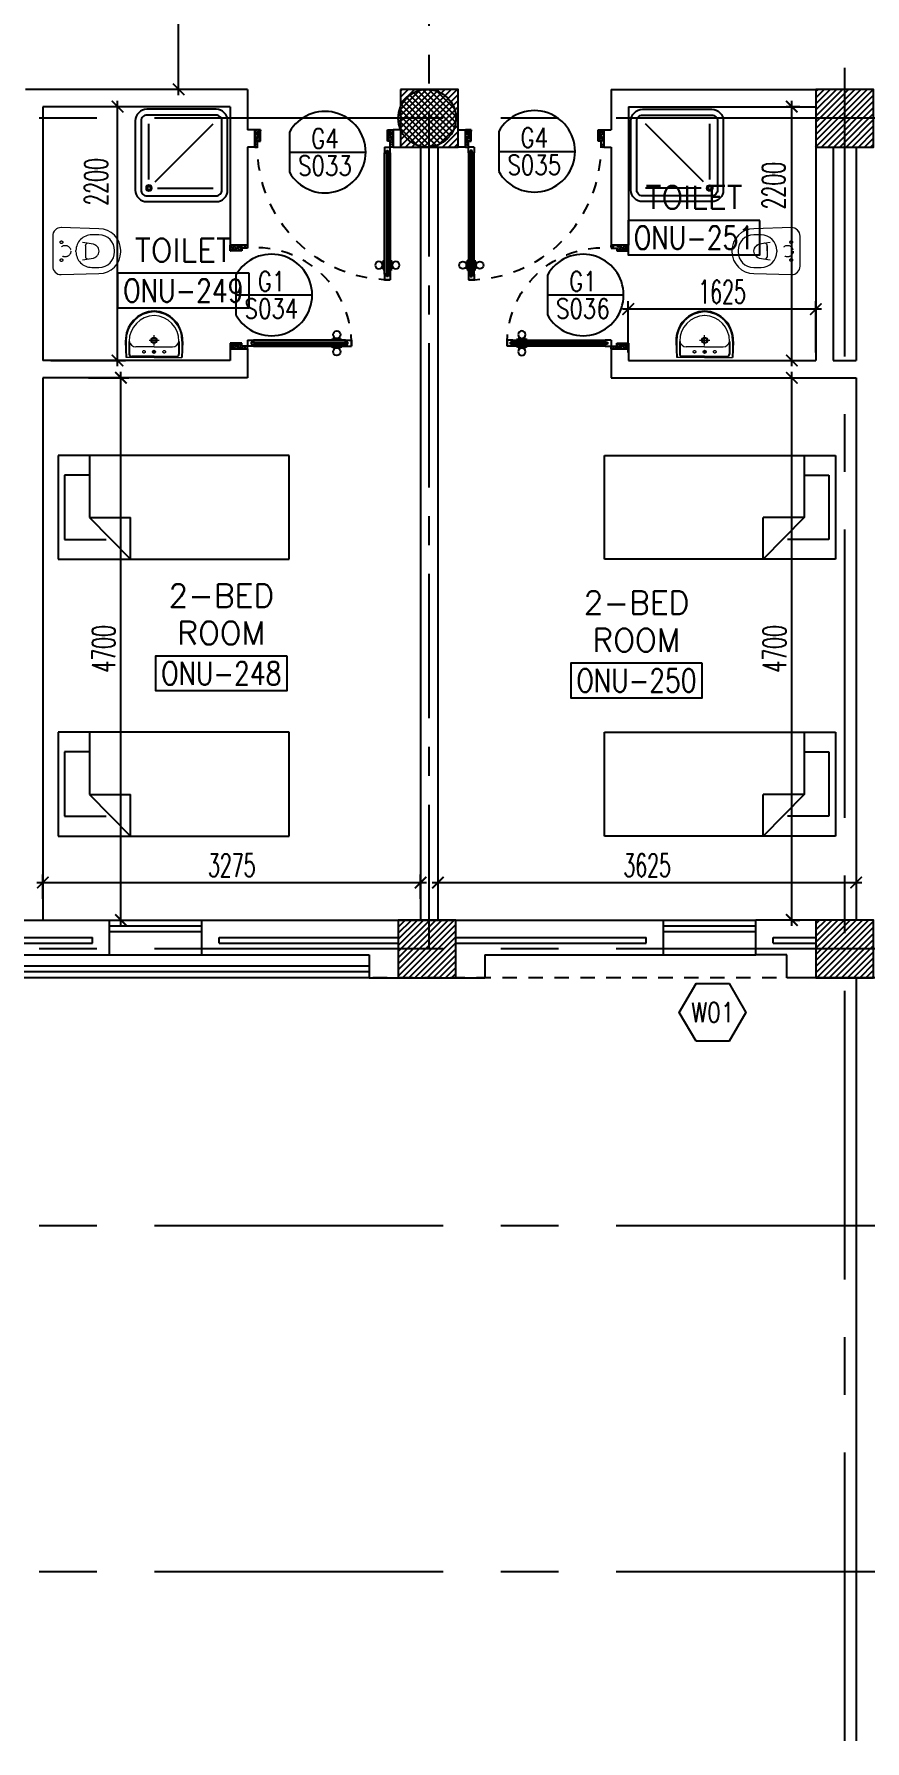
# Model space of a CAD drawing. Extents: x 88808.2 to 88899.2, y 39921.6 to 40001.1.
# Drawn here: x 88878.95 to 88886.15, y 39921.62 to 39936.41 of the extents above; entities that cross this region are included whole.
import ezdxf
from ezdxf.enums import TextEntityAlignment as Align

# ---------------------------------------------------------------- set-up
doc = ezdxf.new("R2010")
doc.units = 0
doc.header["$MEASUREMENT"] = 0
doc.header["$PDMODE"] = 34
for name, pattern in [('CENTER', [2, 1.25, -0.25, 0.25, -0.25]), ('CENTERX2', [4, 2.5, -0.5, 0.5, -0.5]), ('DASHED', [0.75, 0.5, -0.25]), ('HIDDEN', [0.375, 0.25, -0.125]), ('HIDDEN2', [0.1875, 0.125, -0.0625])]:
    doc.linetypes.add(name, pattern=pattern)
doc.layers.get('0').update_dxf_attribs({"linetype": 'CONTINUOUS'})
doc.layers.get('DEFPOINTS').update_dxf_attribs({"linetype": 'CONTINUOUS'})
for name, color, linetype in [('AXES', 11, 'CENTERX2'), ('AXES1', 11, 'CENTER'), ('COL', 2, 'CONTINUOUS'), ('DIM', 4, 'CONTINUOUS'), ('DOOR', 7, 'CONTINUOUS'), ('DOOR-CR', 4, 'CONTINUOUS'), ('DOOR-NO', 3, 'CONTINUOUS'), ('FIX', 3, 'CONTINUOUS'), ('FUR', 4, 'CONTINUOUS'), ('HAT', 8, 'CONTINUOUS'), ('HIDDEN', 9, 'HIDDEN2'), ('INSUL', 4, 'CONTINUOUS'), ('RM-BOX', 4, 'CONTINUOUS'), ('RM-NAME', 2, 'CONTINUOUS'), ('RM-NO', 2, 'CONTINUOUS'), ('WALL', 2, 'CONTINUOUS'), ('WIN', 3, 'CONTINUOUS'), ('WIN-BOX', 3, 'CONTINUOUS'), ('WIN-NO', 5, 'CONTINUOUS')]:
    doc.layers.add(name, color=color, linetype=linetype)
doc.styles.add('ROMANS', font='ROMANS.shx', dxfattribs={"width": 0.6})
doc.dimstyles.new('STANDARD in', dxfattribs={"dimtxt": 0.2, "dimasz": 0.1, "dimexe": 0.07, "dimexo": 0.07, "dimgap": 0.05, "dimtad": 1, "dimdec": 0, "dimlfac": 1000, "dimzin": 0, "dimdsep": 46, "dimtxsty": 'ROMANS', "dimblk": 'ARCHTICK', "dimcen": 0.05, "dimdle": 0.05, "dimclrd": 4, "dimclre": 4, "dimclrt": 2, "dimadec": 0, "dimazin": 0, "dimtfac": 1, "dimtdec": 0, "dimtmove": 2, "dimatfit": 3, "dimfxl": 0, "dimtolj": 1, "dimtzin": 0, "dimarcsym": 0})

# ---------------------------------------------------------------- blocks, each defined once
blk = doc.blocks.new('_ARCHTICK')
at = {"color": 0, "linetype": 'ByBlock', "const_width": 0.15}
blk.add_lwpolyline([(-0.5, -0.5), (0.5, 0.5)], dxfattribs=at)
blk = doc.blocks.new('*D253')
at = {"layer": 'DEFPOINTS', "color": 0, "linetype": 'Continuous'}
for p in [(88879.912, 39938.33), (88880.197, 39938.33), (88880.152, 39935.93)]:
    blk.add_point(p, dxfattribs=at)
at = {"layer": 'DIM', "color": 4, "linetype": 'Continuous', "lineweight": -2}
for p, q in [((88880.197, 39935.88), (88880.197, 39938.38)), ((88879.982, 39938.33), (88880.267, 39938.33)), ((88880.222, 39935.93), (88880.267, 39935.93))]:
    blk.add_line(p, q, dxfattribs=at)
at = {"layer": 'DIM', "color": 4, "linetype": 'Continuous', "lineweight": -2, "xscale": 0.1, "yscale": 0.1, "zscale": 0.1}
for p, rotation in [((88880.197, 39938.33), 90), ((88880.197, 39935.93), 270)]:
    blk.add_blockref('_ARCHTICK', p, dxfattribs=dict(at, rotation=rotation))
at = {"layer": 'DIM', "color": 2, "linetype": 'Continuous', "insert": (88880.047, 39937.13), "char_height": 0.2, "attachment_point": 5, "rotation": 90, "style": 'ROMANS'}
blk.add_mtext('\\A1;2400', dxfattribs=at)
blk = doc.blocks.new('*D194')
at = {"layer": 'DEFPOINTS', "color": 0, "linetype": 'Continuous'}
for p in [(88884.095, 39934.025), (88884.095, 39933.58), (88885.72, 39933.58)]:
    blk.add_point(p, dxfattribs=at)
at = {"layer": 'DIM', "color": 4, "linetype": 'Continuous', "lineweight": -2}
for p, q in [((88884.095, 39933.65), (88884.095, 39934.095)), ((88885.72, 39933.65), (88885.72, 39934.095)), ((88885.77, 39934.025), (88884.045, 39934.025))]:
    blk.add_line(p, q, dxfattribs=at)
at = {"layer": 'DIM', "color": 4, "linetype": 'Continuous', "lineweight": -2, "xscale": 0.1, "yscale": 0.1, "zscale": 0.1, "rotation": 180}
blk.add_blockref('_ARCHTICK', (88884.095, 39934.025), dxfattribs=at)
at = {"layer": 'DIM', "color": 4, "linetype": 'Continuous', "lineweight": -2, "xscale": 0.1, "yscale": 0.1, "zscale": 0.1}
blk.add_blockref('_ARCHTICK', (88885.72, 39934.025), dxfattribs=at)
at = {"layer": 'DIM', "color": 2, "linetype": 'Continuous', "insert": (88884.908, 39934.175), "char_height": 0.2, "attachment_point": 5, "style": 'ROMANS'}
blk.add_mtext('\\A1;1625', dxfattribs=at)
blk = doc.blocks.new('*D577')
at = {"layer": 'DEFPOINTS', "color": 0, "linetype": 'Continuous'}
for p in [(88885.393, 39935.78), (88885.512, 39935.78), (88885.393, 39933.58)]:
    blk.add_point(p, dxfattribs=at)
at = {"layer": 'DIM', "color": 4, "linetype": 'Continuous', "lineweight": -2}
for p, q in [((88885.463, 39935.78), (88885.582, 39935.78)), ((88885.512, 39933.53), (88885.512, 39935.83)), ((88885.463, 39933.58), (88885.582, 39933.58))]:
    blk.add_line(p, q, dxfattribs=at)
at = {"layer": 'DIM', "color": 4, "linetype": 'Continuous', "lineweight": -2, "xscale": 0.1, "yscale": 0.1, "zscale": 0.1}
for p, rotation in [((88885.512, 39935.78), 90), ((88885.512, 39933.58), 270)]:
    blk.add_blockref('_ARCHTICK', p, dxfattribs=dict(at, rotation=rotation))
at = {"layer": 'DIM', "color": 2, "linetype": 'Continuous', "insert": (88885.355, 39935.095), "char_height": 0.2, "attachment_point": 5, "rotation": 90, "style": 'ROMANS'}
blk.add_mtext('\\A1;2200', dxfattribs=at)
blk = doc.blocks.new('*D193')
at = {"layer": 'DEFPOINTS', "color": 0, "linetype": 'Continuous'}
for p in [(88885.445, 39933.43), (88885.512, 39933.43), (88885.445, 39928.73)]:
    blk.add_point(p, dxfattribs=at)
at = {"layer": 'DIM', "color": 4, "linetype": 'Continuous', "lineweight": -2}
for p, q in [((88885.512, 39928.68), (88885.512, 39933.48)), ((88885.515, 39933.43), (88885.582, 39933.43)), ((88885.515, 39928.73), (88885.582, 39928.73))]:
    blk.add_line(p, q, dxfattribs=at)
at = {"layer": 'DIM', "color": 4, "linetype": 'Continuous', "lineweight": -2, "xscale": 0.1, "yscale": 0.1, "zscale": 0.1}
for p, rotation in [((88885.512, 39933.43), 90), ((88885.512, 39928.73), 270)]:
    blk.add_blockref('_ARCHTICK', p, dxfattribs=dict(at, rotation=rotation))
at = {"layer": 'DIM', "color": 2, "linetype": 'Continuous', "insert": (88885.362, 39931.08), "char_height": 0.2, "attachment_point": 5, "rotation": 90, "style": 'ROMANS'}
blk.add_mtext('\\A1;4700', dxfattribs=at)
blk = doc.blocks.new('*D192')
at = {"layer": 'DEFPOINTS', "color": 0, "linetype": 'Continuous'}
for p in [(88882.445, 39929.302), (88886.07, 39929.302), (88886.07, 39929.055)]:
    blk.add_point(p, dxfattribs=at)
at = {"layer": 'DIM', "color": 4, "linetype": 'Continuous', "lineweight": -2}
for p, q in [((88882.445, 39929.232), (88882.445, 39928.985)), ((88886.07, 39929.232), (88886.07, 39928.985)), ((88882.395, 39929.055), (88886.12, 39929.055))]:
    blk.add_line(p, q, dxfattribs=at)
at = {"layer": 'DIM', "color": 4, "linetype": 'Continuous', "lineweight": -2, "xscale": 0.1, "yscale": 0.1, "zscale": 0.1, "rotation": 180}
blk.add_blockref('_ARCHTICK', (88882.445, 39929.055), dxfattribs=at)
at = {"layer": 'DIM', "color": 4, "linetype": 'Continuous', "lineweight": -2, "xscale": 0.1, "yscale": 0.1, "zscale": 0.1}
blk.add_blockref('_ARCHTICK', (88886.07, 39929.055), dxfattribs=at)
at = {"layer": 'DIM', "color": 2, "linetype": 'Continuous', "insert": (88884.258, 39929.205), "char_height": 0.2, "attachment_point": 5, "style": 'ROMANS'}
blk.add_mtext('\\A1;3625', dxfattribs=at)
blk = doc.blocks.new('*D576')
at = {"layer": 'DEFPOINTS', "color": 0, "linetype": 'Continuous'}
for p in [(88879.239, 39935.78), (88879.668, 39935.78), (88879.02, 39933.58)]:
    blk.add_point(p, dxfattribs=at)
at = {"layer": 'DIM', "color": 4, "linetype": 'Continuous', "lineweight": -2}
for p, q in [((88879.309, 39935.78), (88879.738, 39935.78)), ((88879.668, 39933.53), (88879.668, 39935.83)), ((88879.09, 39933.58), (88879.738, 39933.58))]:
    blk.add_line(p, q, dxfattribs=at)
at = {"layer": 'DIM', "color": 4, "linetype": 'Continuous', "lineweight": -2, "xscale": 0.1, "yscale": 0.1, "zscale": 0.1}
for p, rotation in [((88879.668, 39935.78), 90), ((88879.668, 39933.58), 270)]:
    blk.add_blockref('_ARCHTICK', p, dxfattribs=dict(at, rotation=rotation))
at = {"layer": 'DIM', "color": 2, "linetype": 'Continuous', "insert": (88879.483, 39935.128), "char_height": 0.2, "attachment_point": 5, "rotation": 90, "style": 'ROMANS'}
blk.add_mtext('\\A1;2200', dxfattribs=at)
blk = doc.blocks.new('*D464')
at = {"layer": 'DEFPOINTS', "color": 0, "linetype": 'Continuous'}
for p in [(88879.346, 39933.43), (88879.697, 39933.43), (88879.191, 39928.73)]:
    blk.add_point(p, dxfattribs=at)
at = {"layer": 'DIM', "color": 4, "linetype": 'Continuous', "lineweight": -2}
for p, q in [((88879.416, 39933.43), (88879.767, 39933.43)), ((88879.697, 39928.68), (88879.697, 39933.48)), ((88879.261, 39928.73), (88879.767, 39928.73))]:
    blk.add_line(p, q, dxfattribs=at)
at = {"layer": 'DIM', "color": 4, "linetype": 'Continuous', "lineweight": -2, "xscale": 0.1, "yscale": 0.1, "zscale": 0.1}
for p, rotation in [((88879.697, 39933.43), 90), ((88879.697, 39928.73), 270)]:
    blk.add_blockref('_ARCHTICK', p, dxfattribs=dict(at, rotation=rotation))
at = {"layer": 'DIM', "color": 2, "linetype": 'Continuous', "insert": (88879.547, 39931.08), "char_height": 0.2, "attachment_point": 5, "rotation": 90, "style": 'ROMANS'}
blk.add_mtext('\\A1;4700', dxfattribs=at)
blk = doc.blocks.new('*D191')
at = {"layer": 'DEFPOINTS', "color": 0, "linetype": 'Continuous'}
for p in [(88882.295, 39929.055), (88879.02, 39928.843), (88882.295, 39928.843)]:
    blk.add_point(p, dxfattribs=at)
at = {"layer": 'DIM', "color": 4, "linetype": 'Continuous', "lineweight": -2}
for p, q in [((88878.97, 39929.055), (88882.345, 39929.055)), ((88879.02, 39928.913), (88879.02, 39929.125)), ((88882.295, 39928.913), (88882.295, 39929.125))]:
    blk.add_line(p, q, dxfattribs=at)
at = {"layer": 'DIM', "color": 4, "linetype": 'Continuous', "lineweight": -2, "xscale": 0.1, "yscale": 0.1, "zscale": 0.1, "rotation": 180}
blk.add_blockref('_ARCHTICK', (88879.02, 39929.055), dxfattribs=at)
at = {"layer": 'DIM', "color": 4, "linetype": 'Continuous', "lineweight": -2, "xscale": 0.1, "yscale": 0.1, "zscale": 0.1}
blk.add_blockref('_ARCHTICK', (88882.295, 39929.055), dxfattribs=at)
at = {"layer": 'DIM', "color": 2, "linetype": 'Continuous', "insert": (88880.658, 39929.205), "char_height": 0.2, "attachment_point": 5, "style": 'ROMANS'}
blk.add_mtext('\\A1;3275', dxfattribs=at)
blk = doc.blocks.new('*X356')
at = {"color": 0}
for p, q in [((84179, 10675), (84665, 11161)), ((84179, 10729), (84612, 11161)), ((84179, 10782), (84559, 11161)), ((84179, 10835), (84506, 11161)), ((84179, 10888), (84453, 11161)), ((84179, 10941), (84400, 11161)), ((84179, 10994), (84347, 11161)), ((84179, 11047), (84294, 11161)), ((84179, 11100), (84240, 11161)), ((84179, 11153), (84187, 11161)), ((84218, 10661), (84679, 11122)), ((84271, 10661), (84679, 11069)), ((84324, 10661), (84679, 11016)), ((84377, 10661), (84679, 10963)), ((84430, 10661), (84679, 10910)), ((84483, 10661), (84679, 10857)), ((84536, 10661), (84679, 10804)), ((84589, 10661), (84679, 10751)), ((84642, 10661), (84679, 10698))]:
    blk.add_line(p, q, dxfattribs=at)
blk = doc.blocks.new('COL50')
at = {"layer": 'COL'}
blk.add_lwpolyline([(-250, 250), (-250, -250), (250, -250), (250, 250)], close=True, dxfattribs=at)
blk = doc.blocks.new('LAV1')
at = {"layer": 'FIX', "linetype": 'ByBlock', "ltscale": 0.3}
for p, q in [((-280, 210), (-275, 50)), ((-245, 210), (-245, 85)), ((245, 210), (245, 85)), ((280, 210), (275, 50)), ((0, 60), (-220, 60)), ((0, 60), (220, 60))]:
    blk.add_line(p, q, dxfattribs=at)
at = {"layer": 'FIX', "linetype": 'Continuous', "lineweight": 20}
for p, q in [((-275, 210), (-275, 50)), ((275, 210), (275, 50)), ((0, 50), (-275, 50)), ((0, 50), (-252, 50)), ((0, 155), (-181, 155)), ((0, 155), (181, 155)), ((0, 50), (275, 50)), ((0, 50), (252, 50))]:
    blk.add_line(p, q, dxfattribs=at)
at = {"layer": 'FIX', "linetype": 'DASHED', "lineweight": 20, "ltscale": 0.05}
for p, q in [((50, 220), (-50, 220)), ((0, 170), (0, 270)), ((0, 170), (0, 270))]:
    blk.add_line(p, q, dxfattribs=at)
at = {"layer": 'FIX', "lineweight": 20}
for p, q in [((16, 107), (-15, 107)), ((0, 92), (0, 123))]:
    blk.add_line(p, q, dxfattribs=at)
for centre, radius in [((0, 220), 29.5), ((0, 220), 22.5), ((0, 107), 15.5)]:
    blk.add_circle(centre, radius, dxfattribs=at)
at = {"layer": 'FIX', "linetype": 'HIDDEN', "lineweight": 20, "ltscale": 0.05}
for centre in [(-100, 107), (100, 107)]:
    blk.add_circle(centre, 12.4, dxfattribs=at)
at = {"layer": 'FIX', "linetype": 'ByBlock', "ltscale": 0.3}
for centre, radius, start, end in [((7, 220), 287, 91.3776, 182.0064), ((-7, 220), 287, 357.9936, 88.6224), ((-220, 85), 24.9, 179.7021, 269.9486), ((220, 85), 24.9, 270.0514, 0.2979)]:
    blk.add_arc(centre, radius, start, end, dxfattribs=at)
at = {"layer": 'FIX', "linetype": 'Continuous', "lineweight": 20}
for centre, radius, start, end in [((8, 217), 283, 91.6988, 181.351), ((8, 212), 253, 91.7328, 180.4884), ((-8, 217), 283, 358.649, 88.3012), ((-8, 212), 253, 359.5116, 88.2672), ((-179, 222), 66.9, 190.2006, 268.0786), ((179, 222), 66.9, 271.9214, 349.7994)]:
    blk.add_arc(centre, radius, start, end, dxfattribs=at)
blk = doc.blocks.new('WC1')
at = {"layer": 'FIX', "lineweight": 20}
for p, q in [((-210, 204), (-538, 194)), ((-727, 5), (-727, -5)), ((-674, 5), (-674, -5)), ((-534, 24), (-540, 0)), ((-540, 0), (-534, -24)), ((-475, 141), (-538, 141)), ((-395, 76), (-490, 60)), ((-339, 5), (-339, -5)), ((-538, -141), (-475, -141)), ((-490, -60), (-395, -76)), ((-538, -194), (-210, -204))]:
    blk.add_line(p, q, dxfattribs=at)
at = {"layer": 'FIX', "linetype": 'Continuous', "lineweight": 20}
blk.add_line((-420, -47), (-420, 45), dxfattribs=at)
at = {"layer": 'FIX', "lineweight": 20}
blk.add_lwpolyline([(-213, -204), (-210, -204, 0.414214), (-137, -131), (-137, 0), (-137, 131, 0.414214), (-210, 204)], format="xyb", dxfattribs=at)
at = {"layer": 'FIX', "linetype": 'HIDDEN2', "lineweight": 20, "ltscale": 0.3}
blk.add_circle((-245, 0), 49.8, dxfattribs=at)
at = {"layer": 'FIX', "linetype": 'HIDDEN', "lineweight": 20, "ltscale": 0.05}
for centre in [(-213, 78), (-213, -77)]:
    blk.add_circle(centre, 11.6, dxfattribs=at)
at = {"layer": 'FIX', "lineweight": 20}
for centre, radius, start, end in [((-538, 5), 189, 90, 180), ((-538, 5), 136, 90, 180), ((-473, -7), 68.2, 128.9242, 152.8468), ((-464, -18), 82, 108.496, 128.9242), ((-475, 5), 136, 360, 90), ((-538, -5), 189, 180, 270), ((-538, -5), 136, 180, 270), ((-473, 7), 68.2, 207.1532, 231.0758), ((-464, 18), 82, 231.0758, 251.504), ((-475, -5), 136, 270, 0)]:
    blk.add_arc(centre, radius, start, end, dxfattribs=at)
at = {"layer": 'FIX', "linetype": 'Continuous', "lineweight": 20}
for centre, start, end in [((-443, 46), 357.6662, 91.6121), ((-442, -46), 268.3879, 2.3338)]:
    blk.add_arc(centre, 22.3, start, end, dxfattribs=at)
blk = doc.blocks.new('SHR1')
at = {"layer": 'FIX'}
for p, q in [((-196, 196), (-700, 700)), ((-143, 218), (-143, 700)), ((-218, 143), (-700, 143))]:
    blk.add_line(p, q, dxfattribs=at)
for points in [[(-825, 125), (-825, 725, -0.414214), (-725, 825), (-125, 825, -0.414214), (-25, 725), (-25, 125, -0.414214), (-125, 25), (-725, 25, -0.414214)], [(-775, 125), (-775, 725, -0.414214), (-725, 775), (-125, 775, -0.414214), (-75, 725), (-75, 125, -0.414214), (-125, 75), (-725, 75, -0.414214)]]:
    blk.add_lwpolyline(points, format="xyb", close=True, dxfattribs=at)
for radius in [25, 15]:
    blk.add_circle((-143, 143), radius, dxfattribs=at)
blk = doc.blocks.new('DOOR100')
at = {"layer": 'DOOR', "color": 0, "linetype": 'ByBlock'}
for p, q in [((-92, 1206), (-92, 1141)), ((-83, 1206), (-92, 1206)), ((-83, 1129), (-83, 1219)), ((-76, 1219), (-83, 1219)), ((-83, 1206), (-83, 1141)), ((-76, 1251), (-76, 1301)), ((-76, 1301), (-26, 1301)), ((-26, 1301), (-76, 1301)), ((-59, 1251), (-76, 1251)), ((-59, 1251), (-59, 1271)), ((-43, 1271), (-59, 1271)), ((-43, 1251), (-43, 1271)), ((-26, 1251), (-43, 1251)), ((-26, 1251), (-26, 1301)), ((-26, 1219), (-19, 1219)), ((-19, 1129), (-19, 1219)), ((-19, 1206), (-19, 1141)), ((-19, 1206), (-10, 1206)), ((-10, 1206), (-10, 1141)), ((-83, 1141), (-92, 1141)), ((-76, 1129), (-83, 1129)), ((-26, 1129), (-19, 1129)), ((-19, 1141), (-10, 1141)), ((-1201, 0), (-1201, 150)), ((-1201, 150), (-1176, 150)), ((-1201, 150), (-1201, 0)), ((-1176, 150), (-1176, 100)), ((-76, 200), (-59, 200)), ((-76, 150), (-76, 200)), ((-76, 150), (-26, 150)), ((-59, 200), (-59, 180)), ((-59, 180), (-43, 180)), ((-43, 200), (-26, 200)), ((-43, 180), (-43, 200)), ((-26, 200), (-26, 150)), ((-1, 150), (-26, 150)), ((-26, 150), (-26, 100)), ((-1, 150), (-1, 0)), ((-1151, 0), (-1201, 0)), ((-1176, 100), (-1151, 100)), ((-1151, 100), (-1151, 0)), ((-51, 100), (-51, 0)), ((-26, 100), (-51, 100)), ((-51, 0), (-1, 0))]:
    blk.add_line(p, q, dxfattribs=at)
at = {"layer": 'DOOR', "linetype": 'ByBlock'}
for p, q in [((-76, 1251), (-76, 200)), ((-59, 200), (-59, 1251)), ((-43, 200), (-43, 1251)), ((-26, 200), (-26, 1251))]:
    blk.add_line(p, q, dxfattribs=at)
at = {"layer": 'DOOR', "color": 9, "linetype": 'ByBlock'}
for p, q in [((-1151, 0), (-1201, 114)), ((-1151, 0), (-1201, 40)), ((-1151, 0), (-1164, 100)), ((-51, 0), (-1, 114)), ((-51, 0), (-38, 100)), ((-51, 0), (-1, 40))]:
    blk.add_line(p, q, dxfattribs=at)
at = {"layer": 'DOOR', "color": 0, "linetype": 'ByBlock'}
for centre in [(-125, 1174), (22, 1174)]:
    blk.add_circle(centre, 32.4, dxfattribs=at)
at = {"layer": 'DOOR', "linetype": 'HIDDEN', "ltscale": 0.5}
blk.add_arc((-27, 152), 1149, 89.961, 180.0931, dxfattribs=at)
at = {"layer": 'DOOR', "color": 9, "linetype": 'ByBlock'}
for centre, radius, start, end in [((-1151, 0), 154, 103.7142, 108.8947), ((-51, 0), 154, 71.1053, 76.2858), ((-1151, 0), 134, 100.72, 111.8402), ((-1151, 0), 94.4, 90, 121.9818), ((-1151, 0), 74.4, 90, 132.2236), ((-1151, 0), 54.4, 90, 156.7926), ((-1151, 0), 34.4, 90, 180), ((-1151, 0), 14.4, 90, 180), ((-51, 0), 94.4, 58.0182, 90), ((-51, 0), 74.4, 47.7764, 90), ((-51, 0), 54.4, 23.2074, 90), ((-51, 0), 34.4, 0, 90), ((-51, 0), 14.4, 0, 90), ((-51, 0), 134, 68.1598, 79.28), ((-51, 0), 114, 64.0838, 77.3774)]:
    blk.add_arc(centre, radius, start, end, dxfattribs=at)
blk = doc.blocks.new('*X63')
at = {"color": 0}
for p, q in [((73379, 125458), (73871, 125950)), ((73379, 125511), (73818, 125950)), ((73379, 125564), (73765, 125950)), ((73379, 125617), (73712, 125950)), ((73379, 125670), (73659, 125950)), ((73379, 125723), (73606, 125950)), ((73379, 125776), (73553, 125950)), ((73379, 125829), (73500, 125950)), ((73379, 125882), (73447, 125950)), ((73379, 125935), (73394, 125950)), ((73424, 125450), (73879, 125905)), ((73477, 125450), (73879, 125852)), ((73530, 125450), (73879, 125799)), ((73583, 125450), (73879, 125746)), ((73636, 125450), (73879, 125692)), ((73690, 125450), (73879, 125639)), ((73743, 125450), (73879, 125586)), ((73796, 125450), (73879, 125533)), ((73849, 125450), (73879, 125480))]:
    blk.add_line(p, q, dxfattribs=at)
blk = doc.blocks.new('DD1')
at = {"layer": 'DOOR-CR'}
blk.add_line((-308, 0), (353, 0), dxfattribs=at)
blk.add_lwpolyline([(-308, -173, 3.820224), (-308, 173)], format="xyb", close=True, dxfattribs=at)
at = {"layer": 'DOOR-NO', "style": 'ROMANS', "width": 0.8}
for tag, p in [('G', (0, 142)), ('000', (0, -141))]:
    blk.add_attdef(tag, text='', height=204, dxfattribs=at).set_placement(p, align=Align.MIDDLE)
blk = doc.blocks.new('RM1')
at = {"layer": 'RM-BOX'}
blk.add_lwpolyline([(570, -200), (-570, -200), (-570, -500), (570, -500)], close=True, dxfattribs=at)
at = {"layer": 'RM-NAME', "style": 'ROMANS'}
for tag, p in [('ROOMNAME1', (0, 324)), ('ROOMNAME2', (0, 0))]:
    blk.add_attdef(tag, text='', height=200, dxfattribs=at).set_placement(p, align=Align.MIDDLE)
at = {"layer": 'RM-NO', "style": 'ROMANS', "width": 0.8}
blk.add_attdef('ROOMNO', text='', height=200, dxfattribs=at).set_placement((0, -350), align=Align.MIDDLE)
blk = doc.blocks.new('DOOR90')
at = {"layer": 'DOOR', "linetype": 'ByBlock'}
for p, q in [((0, 0), (-150, 0)), ((-200, -25), (-1000, -25)), ((-200, -42), (-1000, -42)), ((-200, -58), (-1000, -58)), ((-1000, -75), (-200, -75))]:
    blk.add_line(p, q, dxfattribs=at)
at = {"layer": 'DOOR', "color": 0, "linetype": 'ByBlock'}
for p, q in [((-150, 0), (-150, -25)), ((-150, 0), (0, 0)), ((0, -50), (0, 0)), ((-1050, -25), (-1050, -75)), ((-1050, -75), (-1050, -25)), ((-1000, -25), (-1050, -25)), ((-1000, -75), (-1050, -75)), ((-1020, -42), (-1020, -58)), ((-1000, -42), (-1020, -42)), ((-1000, -58), (-1020, -58)), ((-1000, -25), (-1000, -42)), ((-1000, -58), (-1000, -75)), ((-968, -25), (-968, -18)), ((-878, -18), (-968, -18)), ((-968, -75), (-968, -82)), ((-878, -82), (-968, -82)), ((-955, -18), (-955, -9)), ((-955, -9), (-890, -9)), ((-955, -18), (-890, -18)), ((-955, -82), (-955, -91)), ((-955, -82), (-890, -82)), ((-955, -91), (-890, -91)), ((-890, -18), (-890, -9)), ((-890, -82), (-890, -91)), ((-878, -25), (-878, -18)), ((-878, -75), (-878, -82)), ((-200, -42), (-200, -25)), ((-200, -25), (-150, -25)), ((-180, -42), (-200, -42)), ((-200, -75), (-200, -58)), ((-200, -58), (-180, -58)), ((-150, -75), (-200, -75)), ((-180, -58), (-180, -42)), ((-150, -75), (-150, -25)), ((-150, -25), (-100, -25)), ((-100, -25), (-100, -50)), ((-100, -50), (0, -50)), ((-150, -900), (-150, -875)), ((-150, -875), (-100, -875)), ((-100, -850), (0, -850)), ((-100, -875), (-100, -850)), ((0, -850), (0, -900)), ((0, -900), (-150, -900)), ((-150, -900), (0, -900))]:
    blk.add_line(p, q, dxfattribs=at)
at = {"layer": 'DOOR', "color": 9, "linetype": 'ByBlock'}
for p, q in [((0, -50), (-114, 0)), ((0, -50), (-40, 0)), ((0, -50), (-100, -37)), ((0, -850), (-114, -900)), ((0, -850), (-100, -863)), ((0, -850), (-40, -900))]:
    blk.add_line(p, q, dxfattribs=at)
at = {"layer": 'DOOR', "color": 0, "linetype": 'ByBlock'}
for centre in [(-923, 24), (-923, -124)]:
    blk.add_circle(centre, 32.4, dxfattribs=at)
at = {"layer": 'DOOR', "color": 9, "linetype": 'ByBlock'}
for centre, radius, start, end in [((0, -50), 74.4, 137.7764, 180), ((0, -50), 54.4, 113.2074, 180), ((0, -50), 154, 161.1053, 166.2858), ((0, -50), 134, 158.1598, 169.28), ((0, -50), 114, 154.0838, 167.3774), ((0, -50), 94.4, 148.0182, 180), ((0, -50), 34.4, 90, 180), ((0, -50), 14.4, 90, 180), ((0, -850), 154, 193.7142, 198.8947), ((0, -850), 134, 190.72, 201.8402), ((0, -850), 94.4, 180, 211.9818), ((0, -850), 74.4, 180, 222.2236), ((0, -850), 54.4, 180, 246.7926), ((0, -850), 34.4, 180, 270), ((0, -850), 14.4, 180, 270)]:
    blk.add_arc(centre, radius, start, end, dxfattribs=at)
at = {"layer": 'DOOR', "linetype": 'HIDDEN', "ltscale": 0.5}
blk.add_arc((-222, -50), 828, 178.2701, 275.003, dxfattribs=at)
blk = doc.blocks.new('AH20A')
at = {"layer": 'FUR'}
for p, q in [((0, 0.5), (0, -0.5)), ((1, 0.5), (0, 0.5)), ((0.1358, 0.5), (0.1358, -0.0987)), ((1, -0.5), (1, 0.5)), ((0.1358, 0.3112), (0.0277, 0.3112)), ((0.0277, 0.3112), (0.0277, -0.3087)), ((0.1358, -0.0987), (0.3125, -0.5)), ((0.1358, -0.0987), (0.3125, -0.0987)), ((0.3125, -0.5), (0.3125, -0.0987)), ((0.0277, -0.3087), (0.2076, -0.3087)), ((0, -0.5), (1, -0.5))]:
    blk.add_line(p, q, dxfattribs=at)
blk = doc.blocks.new('WW1')
at = {"layer": 'WIN-BOX'}
blk.add_lwpolyline([(144, -250), (289, 0), (144, 250), (-144, 250), (-289, 0), (-144, -250)], close=True, dxfattribs=at)
at = {"layer": 'WIN-NO', "style": 'ROMANS', "width": 0.8}
blk.add_attdef('W00', text='', height=170, dxfattribs=at).set_placement((0, 0), align=Align.MIDDLE)
blk = doc.blocks.new('*X33')
at = {"color": 0}
for p, q in [((203886, 125450), (204386, 125950)), ((203889, 125506), (204333, 125950)), ((203889, 125559), (204279, 125950)), ((203889, 125612), (204226, 125950)), ((203889, 125665), (204173, 125950)), ((203889, 125718), (204120, 125950)), ((203889, 125771), (204067, 125950)), ((203889, 125824), (204014, 125950)), ((203889, 125877), (203961, 125950)), ((203889, 125930), (203908, 125950)), ((203939, 125450), (204389, 125900)), ((203992, 125450), (204389, 125847)), ((204045, 125450), (204389, 125794)), ((204098, 125450), (204389, 125741)), ((204151, 125450), (204389, 125688)), ((204204, 125450), (204389, 125635)), ((204257, 125450), (204389, 125582)), ((204310, 125450), (204389, 125528)), ((204363, 125450), (204389, 125475))]:
    blk.add_line(p, q, dxfattribs=at)
blk = doc.blocks.new('*X34')
at = {"color": 0}
for p, q in [((203889, 118293), (204345, 118750)), ((203889, 118346), (204292, 118750)), ((203889, 118399), (204239, 118750)), ((203889, 118452), (204186, 118750)), ((203889, 118505), (204133, 118750)), ((203889, 118558), (204080, 118750)), ((203889, 118611), (204027, 118750)), ((203889, 118665), (203974, 118750)), ((203889, 118718), (203921, 118750)), ((203898, 118250), (204389, 118740)), ((203951, 118250), (204389, 118687)), ((204004, 118250), (204389, 118634)), ((204057, 118250), (204389, 118581)), ((204110, 118250), (204389, 118528)), ((204163, 118250), (204389, 118475)), ((204216, 118250), (204389, 118422)), ((204269, 118250), (204389, 118369)), ((204322, 118250), (204389, 118316)), ((204375, 118250), (204389, 118263))]:
    blk.add_line(p, q, dxfattribs=at)

msp = doc.modelspace()

# ---------------------------------------------------------------- hatches: boundary and pattern name
at = {"layer": 'HAT'}
h = msp.add_hatch(dxfattribs=at)
h.set_pattern_fill('ANSI31', color=256, scale=0.3, style=0)
h.set_pattern_definition([(135, (88943.59166, 39892.04512), (0.026516504, 0.026516504), [])])
h.paths.add_polyline_path([(88882.6014, 39935.6796), (88882.3514, 39935.6796), (88882.3514, 39935.9296, -0.4142136)])
h.paths.add_polyline_path([(88882.3514, 39935.9296), (88882.3514, 39935.6796), (88882.1014, 39935.6796, -0.4142136)])
h.paths.add_polyline_path([(88882.1014, 39935.6796), (88882.3514, 39935.6796), (88882.3514, 39935.4296, -0.4142136)])
h.paths.add_polyline_path([(88882.3514, 39935.6796), (88882.6014, 39935.6796, -0.4142136), (88882.3514, 39935.4296)])

# ---------------------------------------------------------------- linework, layer by layer
at = {"layer": 'AXES'}
for p, q in [((88885.9703, 39921.6153), (88885.9703, 40000.4279)), ((88898.4894, 39935.6796), (88876.9703, 39935.6796)), ((88898.4894, 39928.4796), (88876.9991, 39928.4796)), ((88898.4894, 39926.0796), (88876.9703, 39926.0796)), ((88898.4894, 39923.0796), (88876.9703, 39923.0796))]:
    msp.add_line(p, q, dxfattribs=at)
at = {"layer": 'AXES1'}
msp.add_line((88882.3703, 39928.4796), (88882.3703, 39987.2996), dxfattribs=at)
at = {"layer": 'COL'}
msp.add_lwpolyline([(88885.7203, 39928.7296), (88885.7203, 39928.2296), (88886.2203, 39928.2296), (88886.2203, 39928.7296)], close=True, dxfattribs=at)
at = {"layer": 'FIX'}
for p, q in [((88884.7475, 39935.1273), (88884.2433, 39935.6316)), ((88884.8006, 39935.1492), (88884.8006, 39935.6316)), ((88884.7256, 39935.0742), (88884.2433, 39935.0742))]:
    msp.add_line(p, q, dxfattribs=at)
at = {"layer": 'FIX', "lineweight": 20}
for p, q in [((88885.5103, 39934.7314), (88885.1823, 39934.7214)), ((88885.2453, 39934.6684), (88885.1823, 39934.6684)), ((88884.9933, 39934.5324), (88884.9933, 39934.5227)), ((88885.0463, 39934.5324), (88885.0463, 39934.5227)), ((88885.1866, 39934.5518), (88885.1807, 39934.5276)), ((88885.1807, 39934.5276), (88885.1866, 39934.5033)), ((88885.3254, 39934.6032), (88885.2299, 39934.5877)), ((88885.3813, 39934.5324), (88885.3813, 39934.5227)), ((88885.1823, 39934.3867), (88885.2453, 39934.3867)), ((88885.2299, 39934.4674), (88885.3254, 39934.4519)), ((88885.1823, 39934.3337), (88885.5103, 39934.3237))]:
    msp.add_line(p, q, dxfattribs=at)
at = {"layer": 'FIX', "linetype": 'Continuous', "lineweight": 20}
msp.add_line((88885.3001, 39934.4802), (88885.2998, 39934.5722), dxfattribs=at)
at = {"layer": 'FIX'}
for points in [[(88884.1183, 39935.0566), (88884.1183, 39935.6566, -0.4142136), (88884.2183, 39935.7566), (88884.8183, 39935.7566, -0.4142136), (88884.9183, 39935.6566), (88884.9183, 39935.0566, -0.4142136), (88884.8183, 39934.9566), (88884.2183, 39934.9566, -0.4142136)], [(88884.1683, 39935.0566), (88884.1683, 39935.6566, -0.4142136), (88884.2183, 39935.7066), (88884.8183, 39935.7066, -0.4142136), (88884.8683, 39935.6566), (88884.8683, 39935.0566, -0.4142136), (88884.8183, 39935.0066), (88884.2183, 39935.0066, -0.4142136)]]:
    msp.add_lwpolyline(points, format="xyb", close=True, dxfattribs=at)
at = {"layer": 'FIX', "lineweight": 20}
msp.add_lwpolyline([(88885.5071, 39934.3237), (88885.5103, 39934.3237, 0.4142136), (88885.5833, 39934.3967), (88885.5833, 39934.5276), (88885.5833, 39934.6584, 0.4142136), (88885.5103, 39934.7314)], format="xyb", dxfattribs=at)
at = {"layer": 'FIX'}
for radius in [0.025, 0.015]:
    msp.add_circle((88884.8006, 39935.0742), radius, dxfattribs=at)
at = {"layer": 'FIX', "color": 22, "linetype": 'HIDDEN2', "lineweight": 20, "ltscale": 0.3}
msp.add_circle((88885.4753, 39934.5276), 0.0498, dxfattribs=at)
at = {"layer": 'FIX', "color": 97, "linetype": 'HIDDEN', "lineweight": 20, "ltscale": 0.05}
for centre in [(88885.5071, 39934.6051), (88885.5071, 39934.4501)]:
    msp.add_circle(centre, 0.0116, dxfattribs=at)
at = {"layer": 'FIX', "lineweight": 20}
for centre, radius, start, end in [((88885.1823, 39934.5324), 0.189, 90, 180), ((88885.1823, 39934.5324), 0.136, 90, 180), ((88885.2453, 39934.5324), 0.136, 360, 90), ((88885.1823, 39934.5227), 0.189, 180, 270), ((88885.1823, 39934.5227), 0.136, 180, 270), ((88885.2472, 39934.5207), 0.0682, 128.92417, 152.84682), ((88885.2559, 39934.51), 0.082, 108.49595, 128.92417), ((88885.2453, 39934.5227), 0.136, 270, 0), ((88885.2472, 39934.5344), 0.0682, 207.15318, 231.07583), ((88885.2559, 39934.5452), 0.082, 231.07583, 251.50405)]:
    msp.add_arc(centre, radius, start, end, dxfattribs=at)
at = {"layer": 'FIX', "linetype": 'Continuous', "lineweight": 20}
for centre, start, end in [((88885.2776, 39934.5731), 357.66621, 91.61215), ((88885.2779, 39934.482), 268.38785, 2.33379)]:
    msp.add_arc(centre, 0.0223, start, end, dxfattribs=at)
at = {"layer": 'HIDDEN'}
msp.add_line((88894.1545, 39928.2296), (88861.0703, 39928.2296), dxfattribs=at)
at = {"layer": 'INSUL'}
for p, q in [((88878.7703, 39928.5796), (88879.4524, 39928.5796)), ((88878.7703, 39928.5296), (88879.4524, 39928.5296)), ((88879.0203, 39928.5796), (88879.4524, 39928.5796)), ((88879.0203, 39928.5296), (88879.4524, 39928.5296)), ((88879.4524, 39928.5296), (88879.4524, 39928.5796)), ((88879.4524, 39928.5296), (88879.4524, 39928.5796)), ((88880.5491, 39928.5796), (88882.1003, 39928.5796)), ((88880.5491, 39928.5296), (88880.5491, 39928.5796)), ((88880.5491, 39928.5296), (88882.1003, 39928.5296)), ((88881.8503, 39928.5796), (88882.1003, 39928.5796)), ((88881.8503, 39928.5296), (88882.1003, 39928.5296)), ((88882.6003, 39928.5796), (88884.2491, 39928.5796)), ((88882.6003, 39928.5296), (88884.2491, 39928.5296)), ((88884.2491, 39928.5296), (88884.2491, 39928.5796)), ((88885.3491, 39928.5296), (88885.3491, 39928.5796)), ((88885.3491, 39928.5796), (88885.7203, 39928.5796)), ((88885.3491, 39928.5296), (88885.7203, 39928.5296))]:
    msp.add_line(p, q, dxfattribs=at)
at = {"layer": 'WALL'}
for p, q in [((88880.7953, 39935.9296), (88878.8703, 39935.9296)), ((88880.7953, 39935.9296), (88880.7953, 39935.5796)), ((88883.9453, 39935.9296), (88883.9453, 39935.5796)), ((88883.9453, 39935.9296), (88885.7203, 39935.9296)), ((88879.0203, 39935.7796), (88879.0203, 39933.5796)), ((88880.6453, 39935.7796), (88880.6453, 39934.5796)), ((88884.0953, 39935.7796), (88884.0953, 39934.5796)), ((88880.8578, 39935.5796), (88880.7953, 39935.5796)), ((88880.8578, 39935.5796), (88880.8578, 39935.4296)), ((88882.0578, 39935.5796), (88882.0578, 39935.4296)), ((88882.6828, 39935.5796), (88882.6828, 39935.4296)), ((88883.8828, 39935.5796), (88883.8828, 39935.4296)), ((88883.8828, 39935.5796), (88883.9453, 39935.5796)), ((88880.8578, 39935.4296), (88880.7953, 39935.4296)), ((88880.7953, 39935.4296), (88880.7953, 39934.5796)), ((88882.2953, 39935.4296), (88882.2953, 39928.7296)), ((88882.4453, 39935.4296), (88882.4453, 39928.7296)), ((88883.8828, 39935.4296), (88883.9453, 39935.4296)), ((88883.9453, 39935.4296), (88883.9453, 39934.5796)), ((88885.7203, 39935.4296), (88885.7203, 39933.5796)), ((88885.8703, 39935.4296), (88885.8703, 39933.5796)), ((88886.0703, 39935.4296), (88886.0703, 39933.5796)), ((88880.6453, 39933.6796), (88880.6453, 39933.5796)), ((88880.7953, 39933.6796), (88880.7953, 39933.4296)), ((88883.9453, 39933.6796), (88883.9453, 39933.4296)), ((88884.0953, 39933.6796), (88884.0953, 39933.5796)), ((88885.8703, 39933.5796), (88886.0703, 39933.5796)), ((88879.0203, 39933.4296), (88879.0203, 39928.7296)), ((88886.0703, 39933.4296), (88886.0703, 39928.7296)), ((88878.5203, 39928.7296), (88879.5991, 39928.7296)), ((88879.5991, 39928.4296), (88879.5991, 39928.7296)), ((88879.5991, 39928.4296), (88879.5991, 39928.7296)), ((88880.3991, 39928.7296), (88882.2953, 39928.7296)), ((88880.3991, 39928.7296), (88884.3991, 39928.7296)), ((88880.3991, 39928.4296), (88880.3991, 39928.7296)), ((88881.8503, 39928.7296), (88884.3991, 39928.7296)), ((88882.4486, 39928.7296), (88884.3991, 39928.7296)), ((88884.3991, 39928.4296), (88884.3991, 39928.7296)), ((88885.7203, 39928.7296), (88885.1991, 39928.7296)), ((88885.1991, 39928.4296), (88885.1991, 39928.7296)), ((88878.7703, 39928.4296), (88879.5991, 39928.4296)), ((88879.0203, 39928.4296), (88879.5991, 39928.4296)), ((88880.3991, 39928.4296), (88881.8503, 39928.4296)), ((88881.8503, 39928.4296), (88881.8503, 39928.2296)), ((88882.8503, 39928.4296), (88884.3991, 39928.4296)), ((88882.8503, 39928.4296), (88882.8503, 39928.2296)), ((88885.4703, 39928.4296), (88885.1991, 39928.4296)), ((88885.4703, 39928.2296), (88885.4703, 39928.4296)), ((88881.8503, 39928.2296), (88882.8503, 39928.2296)), ((88881.8503, 39928.2296), (88882.8503, 39928.2296)), ((88886.4703, 39928.2296), (88885.4703, 39928.2296)), ((88886.0703, 39928.2296), (88886.0703, 39921.6153))]:
    msp.add_line(p, q, dxfattribs=at)
at = {"layer": 'WALL', "linetype": 'ByBlock'}
for p, q in [((88880.6453, 39935.7796), (88879.0203, 39935.7796)), ((88884.0953, 39935.7796), (88885.7203, 39935.7796)), ((88882.1203, 39935.5796), (88882.0578, 39935.5796)), ((88882.6203, 39935.5796), (88882.6828, 39935.5796)), ((88882.0578, 39935.4296), (88882.1203, 39935.4296)), ((88882.6828, 39935.4296), (88882.6203, 39935.4296)), ((88880.7953, 39934.5796), (88880.6453, 39934.5796)), ((88883.9453, 39934.5796), (88884.0953, 39934.5796)), ((88880.7953, 39933.6796), (88880.6453, 39933.6796)), ((88883.9453, 39933.6796), (88884.0953, 39933.6796)), ((88880.6453, 39933.5796), (88879.0203, 39933.5796)), ((88884.0953, 39933.5796), (88885.7203, 39933.5796)), ((88880.7953, 39933.4296), (88879.0203, 39933.4296)), ((88883.9453, 39933.4296), (88886.0703, 39933.4296))]:
    msp.add_line(p, q, dxfattribs=at)
at = {"layer": 'WALL'}
msp.add_circle((88882.3514, 39935.6796), 0.25, dxfattribs=at)
at = {"layer": 'WIN'}
for p, q in [((88879.5991, 39928.7296), (88880.3991, 39928.7296)), ((88879.5991, 39928.6796), (88880.3991, 39928.6796)), ((88879.5991, 39928.6296), (88880.3991, 39928.6296)), ((88884.3991, 39928.7296), (88885.1991, 39928.7296)), ((88884.3991, 39928.6796), (88885.1991, 39928.6796)), ((88884.3991, 39928.6296), (88885.1991, 39928.6296)), ((88881.8503, 39928.3296), (88872.0703, 39928.3296)), ((88879.5991, 39928.4296), (88880.3991, 39928.4296)), ((88884.3991, 39928.4296), (88885.1991, 39928.4296)), ((88881.8503, 39928.2796), (88872.0703, 39928.2796)), ((88881.8503, 39928.2296), (88872.0703, 39928.2296))]:
    msp.add_line(p, q, dxfattribs=at)

# ---------------------------------------------------------------- block references
at = {"layer": 'COL', "zscale": 0.001}
for p, xscale, yscale in [((88882.3703, 39935.6796), 0.001, 0.001), ((88882.3703, 39935.6796), 0.001, 0.001), ((88885.9703, 39935.6796), 0.001, 0.001), ((88885.9703, 39935.6796), 0.001, 0.001), ((88882.3503, 39928.4796), 0.001000000047497451, 0.0009999999892897904)]:
    msp.add_blockref('COL50', p, dxfattribs=dict(at, xscale=xscale, yscale=yscale))
at = {"layer": 'DOOR', "color": 0, "linetype": 'ByBlock', "yscale": 0.001, "zscale": 0.001, "rotation": 180}
for name, p, xscale in [('DOOR100', (88882.0578, 39935.5796), -0.001), ('DOOR100', (88882.6828, 39935.5796), 0.001), ('DOOR90', (88880.6453, 39933.6796), 0.001), ('DOOR90', (88884.0953, 39933.6796), -0.001)]:
    msp.add_blockref(name, p, dxfattribs=dict(at, xscale=xscale))
at = {"layer": 'DOOR-NO'}
ref = msp.add_blockref('DD1', (88881.4659, 39935.3855), dxfattribs=dict(at, xscale=0.001, yscale=0.001, zscale=0.001))
ref.add_attrib('G', 'G4', dxfattribs={"height": 0.17, "style": 'ROMANS', "width": 0.8}).set_placement((88881.4659, 39935.5035), align=Align.MIDDLE)
ref.add_attrib('000', 'S033', dxfattribs={"height": 0.17, "style": 'ROMANS', "width": 0.8}).set_placement((88881.4659, 39935.2677), align=Align.MIDDLE)
ref = msp.add_blockref('DD1', (88883.2803, 39935.3921), dxfattribs=dict(at, xscale=0.001, yscale=0.001, zscale=0.001))
ref.add_attrib('G', 'G4', dxfattribs={"height": 0.17, "style": 'ROMANS', "width": 0.8}).set_placement((88883.2803, 39935.5101), align=Align.MIDDLE)
ref.add_attrib('000', 'S035', dxfattribs={"height": 0.17, "style": 'ROMANS', "width": 0.8}).set_placement((88883.2803, 39935.2743), align=Align.MIDDLE)
ref = msp.add_blockref('DD1', (88881.002, 39934.1476), dxfattribs=dict(at, xscale=0.001, yscale=0.001, zscale=0.001))
ref.add_attrib('G', 'G1', dxfattribs={"height": 0.17, "style": 'ROMANS', "width": 0.8}).set_placement((88881.002, 39934.2655), align=Align.MIDDLE)
ref.add_attrib('000', 'S034', dxfattribs={"height": 0.17, "style": 'ROMANS', "width": 0.8}).set_placement((88881.002, 39934.0297), align=Align.MIDDLE)
ref = msp.add_blockref('DD1', (88883.7012, 39934.1476), dxfattribs=dict(at, xscale=0.001, yscale=0.001, zscale=0.001))
ref.add_attrib('G', 'G1', dxfattribs={"height": 0.17, "style": 'ROMANS', "width": 0.8}).set_placement((88883.7012, 39934.2655), align=Align.MIDDLE)
ref.add_attrib('000', 'S036', dxfattribs={"height": 0.17, "style": 'ROMANS', "width": 0.8}).set_placement((88883.7012, 39934.0297), align=Align.MIDDLE)
at = {"layer": 'FIX'}
for name, p, xscale, yscale, zscale in [('SHR1', (88879.7973, 39934.9316), -0.001, 0.001, 0.001), ('SHR1', (88884.9433, 39934.9316), 0.001, 0.001, 0.001), ('WC1', (88885.7203, 39934.5276), 0.001, 0.001, 0.001), ('LAV1', (88879.9848, 39933.5606), 0.0008799999997863779, 0.0008799999997863779, 0.00087999999978), ('LAV1', (88884.7567, 39933.5606), 0.0008799999997863779, 0.0008799999997863779, 0.00087999999978), ('AH20A', (88879.1543, 39932.3064), 2, 0.8999999999999998, 2), ('AH20A', (88885.8895, 39932.3064), -2, 0.8999999999999998, 2), ('AH20A', (88879.1543, 39929.9076), 2, 0.8999999999999998, 2), ('AH20A', (88885.8895, 39929.9076), -2, 0.8999999999999998, 2)]:
    msp.add_blockref(name, p, dxfattribs=dict(at, xscale=xscale, yscale=yscale, zscale=zscale))
at = {"layer": 'FIX', "xscale": 0.001, "yscale": 0.001, "zscale": 0.001, "rotation": 180}
msp.add_blockref('WC1', (88878.969, 39934.5276), dxfattribs=at)
at = {"layer": 'HAT', "zscale": 0.001}
for name, p, xscale, yscale in [('*X63', (88808.741, 39809.9798), 0.001, 0.001), ('*X33', (88681.8317, 39809.9798), 0.001, 0.001), ('*X356', (88797.921, 39917.5686), 0.001000000047497451, 0.0009999999892897904), ('*X34', (88681.8317, 39809.9799), 0.001, 0.001)]:
    msp.add_blockref(name, p, dxfattribs=dict(at, xscale=xscale, yscale=yscale))
at = {"layer": 'RM-NO', "xscale": 0.001, "yscale": 0.001, "zscale": 0.001}
for p, values in [((88884.6651, 39934.994), {'ROOMNO': 'ONU-251', 'ROOMNAME2': 'TOILET'}), ((88880.2391, 39934.5358), {'ROOMNO': 'ONU-249', 'ROOMNAME2': 'TOILET'}), ((88880.5676, 39931.2179), {'ROOMNO': 'ONU-248', 'ROOMNAME2': 'ROOM', 'ROOMNAME1': '2-BED'}), ((88884.1661, 39931.1558), {'ROOMNO': 'ONU-250', 'ROOMNAME2': 'ROOM', 'ROOMNAME1': '2-BED'})]:
    msp.add_blockref('RM1', p, dxfattribs=at).add_auto_attribs(values)
at = {"layer": 'WIN-NO'}
ref = msp.add_blockref('WW1', (88884.8258, 39927.9296), dxfattribs=dict(at, xscale=-0.001, yscale=0.001, zscale=0.001))
ref.add_attrib('W00', 'W01', dxfattribs={"height": 0.17, "style": 'ROMANS', "width": 0.8}).set_placement((88884.8258, 39927.9296), align=Align.MIDDLE)

# ---------------------------------------------------------------- dimensions: what is measured, and where the dimension line sits
at = {"layer": 'DIM', "color": 0, "linetype": 'Continuous'}
for base, p1, p2, picture, middle in [((88880.197, 39938.3296), (88880.152, 39935.9296), (88879.9124, 39938.3296), '*D253', (88880.047, 39937.1296)), ((88879.697, 39933.4296), (88879.1911, 39928.7296), (88879.3461, 39933.4296), '*D464', (88879.547, 39931.0796)), ((88885.5125, 39933.4296), (88885.4453, 39928.7296), (88885.4453, 39933.4296), '*D193', (88885.3625, 39931.0796))]:
    dim = msp.add_linear_dim(base=base, p1=p1, p2=p2, angle=90, dimstyle='STANDARD in', dxfattribs=at)
    dim.commit()
    dim.dimension.update_dxf_attribs({"geometry": picture, "text_midpoint": middle})
for base, p1, p2, picture, middle in [((88879.6682, 39935.7796), (88879.0203, 39933.5796), (88879.2387, 39935.7796), '*D576', (88879.4834, 39935.1284)), ((88885.5125, 39935.7796), (88885.3933, 39933.5796), (88885.3933, 39935.7796), '*D577', (88885.3546, 39935.0952))]:
    dim = msp.add_linear_dim(base=base, p1=p1, p2=p2, angle=90, dimstyle='STANDARD in', dxfattribs=at)
    dim.commit()
    dim.dimension.update_dxf_attribs({"geometry": picture, "text_midpoint": middle, "dimtype": 160})
for base, p1, p2, picture, middle in [((88884.0953, 39934.0249), (88885.7203, 39933.5796), (88884.0953, 39933.5796), '*D194', (88884.9078, 39934.1749)), ((88882.2953, 39929.0554), (88879.0203, 39928.8433), (88882.2953, 39928.8433), '*D191', (88880.6578, 39929.2054)), ((88886.0703, 39929.0554), (88882.4453, 39929.3017), (88886.0703, 39929.3017), '*D192', (88884.2578, 39929.2054))]:
    dim = msp.add_linear_dim(base=base, p1=p1, p2=p2, dimstyle='STANDARD in', dxfattribs=at)
    dim.commit()
    dim.dimension.update_dxf_attribs({"geometry": picture, "text_midpoint": middle})

doc.saveas('drawing.dxf')
